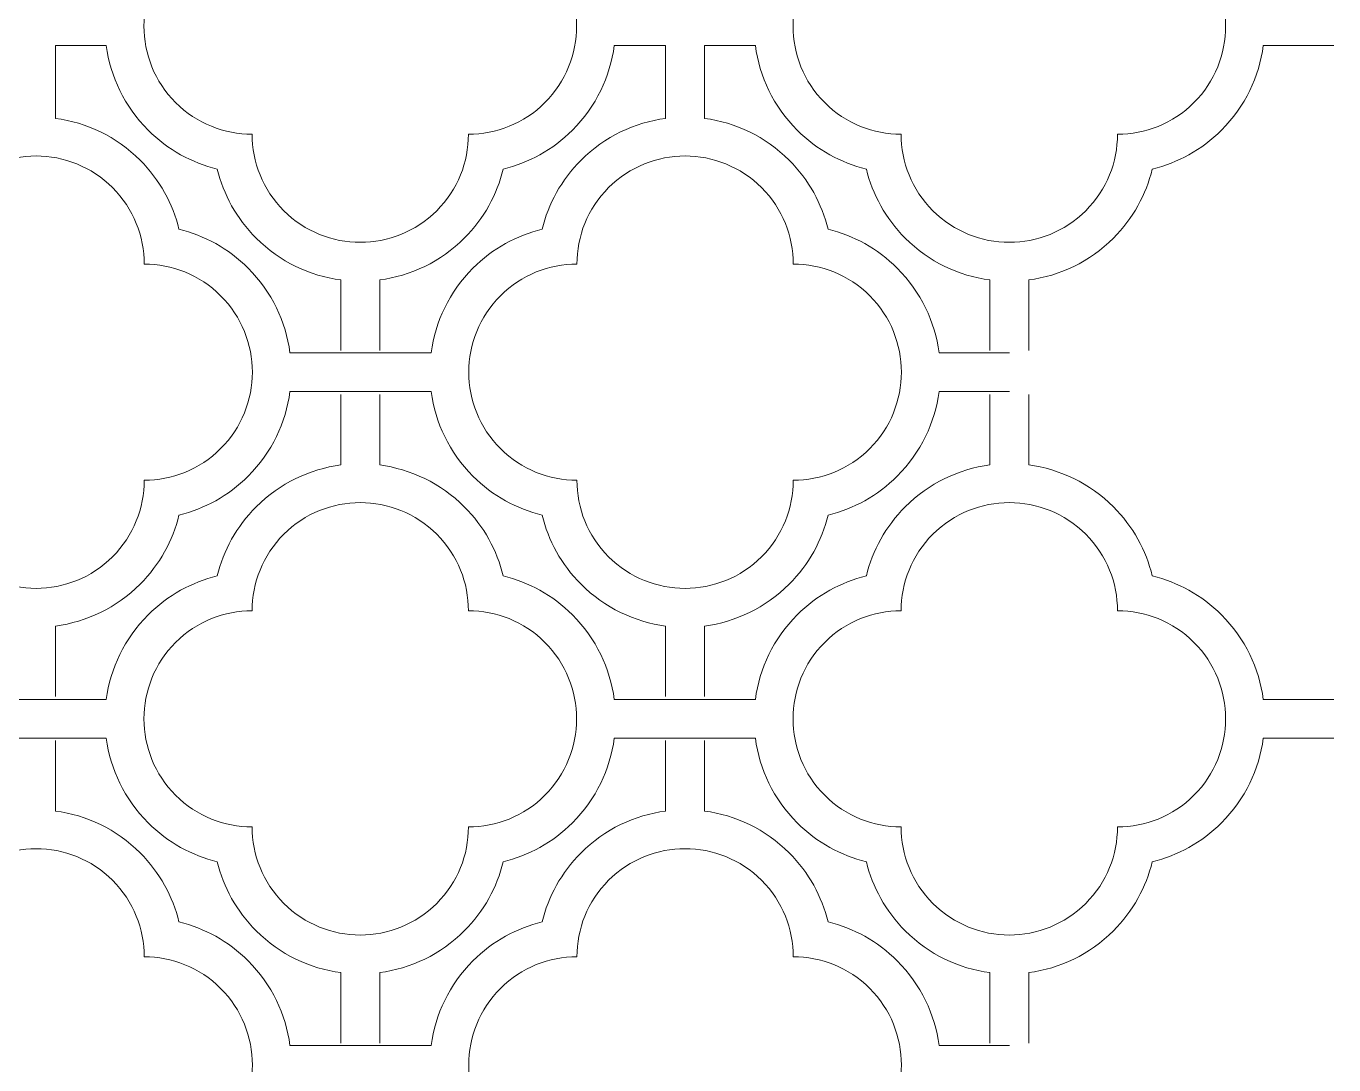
# Model space of a CAD drawing. Header units: centimetres. Extents: x -110 to 108, y -111 to 113.
# Drawn here: x 47.8 to 108.3, y 0 to 48 of the extents above; entities that cross this region are included whole.
import ezdxf

# ---------------------------------------------------------------- set-up
doc = ezdxf.new("R2010")
doc.units = ezdxf.units.CM
doc.header["$MEASUREMENT"] = 0
doc.layers.add('layer 1', color=7, linetype='Continuous')

msp = doc.modelspace()

# ---------------------------------------------------------------- linework, layer by layer
at = {"layer": 'layer 1', "color": 177, "lineweight": 9}
for points, knots in [([(58.25112, 53.03386), (58.25167, 54.31283), (58.73974, 55.59163), (59.71533, 56.56722), (59.71533, 56.56722), (61.66763, 58.51952), (64.83411, 58.51951), (66.7864, 56.56722), (66.7864, 56.56722), (67.76198, 55.59163), (68.25007, 54.31285), (68.25062, 53.03386), (68.25062, 53.03386), (69.52959, 53.03332), (70.80839, 52.54524), (71.78397, 51.56966), (71.78397, 51.56966), (73.73626, 49.61736), (73.73626, 46.45088), (71.78397, 44.49859), (71.78397, 44.49859), (70.80845, 43.52307), (69.52976, 43.035), (68.25087, 43.03439), (68.25087, 43.03439), (68.25033, 41.75535), (67.76222, 40.47648), (66.78658, 39.50084), (66.78658, 39.50084), (64.83419, 37.54845), (61.66755, 37.54847), (59.71516, 39.50085), (59.71516, 39.50085), (58.73953, 40.47648), (58.25142, 41.75533), (58.25088, 43.03437), (58.25088, 43.03437), (56.97199, 43.03498), (55.69329, 43.52307), (54.71777, 44.49859), (54.71777, 44.49859), (52.76547, 46.45088), (52.76547, 49.61736), (54.71777, 51.56966), (54.71777, 51.56966), (55.69335, 52.54524), (56.97214, 53.03332), (58.25112, 53.03386)], [0, 0, 0, 0, 0.07692308, 0.07692308, 0.07692308, 0.07692308, 0.15384615, 0.15384615, 0.15384615, 0.15384615, 0.23076923, 0.23076923, 0.23076923, 0.23076923, 0.30769231, 0.30769231, 0.30769231, 0.30769231, 0.38461538, 0.38461538, 0.38461538, 0.38461538, 0.46153846, 0.46153846, 0.46153846, 0.46153846, 0.53846154, 0.53846154, 0.53846154, 0.53846154, 0.61538462, 0.61538462, 0.61538462, 0.61538462, 0.69230769, 0.69230769, 0.69230769, 0.69230769, 0.76923077, 0.76923077, 0.76923077, 0.76923077, 0.84615385, 0.84615385, 0.84615385, 0.84615385, 1, 1, 1, 1]), ([(98.25062, 43.03414), (98.25007, 41.75517), (97.762, 40.47637), (96.78641, 39.50078), (96.78641, 39.50078), (94.83411, 37.54848), (91.66763, 37.54849), (89.71534, 39.50078), (89.71534, 39.50078), (88.73976, 40.47637), (88.25167, 41.75515), (88.25112, 43.03414), (88.25112, 43.03414), (86.97215, 43.03468), (85.69335, 43.52276), (84.71777, 44.49834), (84.71777, 44.49834), (82.76548, 46.45064), (82.76548, 49.61712), (84.71777, 51.56941), (84.71777, 51.56941), (85.69329, 52.54493), (86.97198, 53.033), (88.25087, 53.03361), (88.25087, 53.03361), (88.25141, 54.31265), (88.73952, 55.59152), (89.71516, 56.56716), (89.71516, 56.56716), (91.66755, 58.51955), (94.83419, 58.51953), (96.78658, 56.56715), (96.78658, 56.56715), (97.76221, 55.59152), (98.25032, 54.31267), (98.25086, 53.03363), (98.25086, 53.03363), (99.52975, 53.03302), (100.80845, 52.54493), (101.78397, 51.56941), (101.78397, 51.56941), (103.73627, 49.61712), (103.73627, 46.45064), (101.78397, 44.49834), (101.78397, 44.49834), (100.80839, 43.52276), (99.5296, 43.03468), (98.25062, 43.03414)], [0, 0, 0, 0, 0.07692308, 0.07692308, 0.07692308, 0.07692308, 0.15384615, 0.15384615, 0.15384615, 0.15384615, 0.23076923, 0.23076923, 0.23076923, 0.23076923, 0.30769231, 0.30769231, 0.30769231, 0.30769231, 0.38461538, 0.38461538, 0.38461538, 0.38461538, 0.46153846, 0.46153846, 0.46153846, 0.46153846, 0.53846154, 0.53846154, 0.53846154, 0.53846154, 0.61538462, 0.61538462, 0.61538462, 0.61538462, 0.69230769, 0.69230769, 0.69230769, 0.69230769, 0.76923077, 0.76923077, 0.76923077, 0.76923077, 0.84615385, 0.84615385, 0.84615385, 0.84615385, 1, 1, 1, 1]), ([(63.26487, 32.932), (63.26487, 32.932), (60.00302, 32.93195), (60.00302, 32.93195), (60.00302, 32.93195), (59.8133, 34.36158), (59.16928, 35.7424), (58.071, 36.84068), (58.071, 36.84068), (57.15594, 37.75574), (56.04472, 38.35543), (54.87257, 38.63979), (54.87257, 38.63979), (54.58822, 39.81196), (53.9885, 40.92318), (53.07343, 41.83825), (53.07343, 41.83825), (51.9752, 42.93648), (50.59442, 43.58047), (49.16487, 43.77022), (49.16487, 43.77022), (49.16487, 43.77022), (49.16485, 47.13403), (49.16485, 47.13403), (49.16485, 47.13403), (49.16485, 47.13403), (51.51276, 47.13405), (51.51276, 47.13405), (51.51276, 47.13405), (51.70252, 45.70451), (52.34652, 44.32378), (53.44474, 43.22556), (53.44474, 43.22556), (54.35981, 42.31049), (55.47103, 41.71076), (56.64321, 41.4264), (56.64321, 41.4264), (56.92756, 40.25426), (57.52725, 39.14305), (58.44231, 38.22799), (58.44231, 38.22799), (59.54054, 37.12976), (60.9213, 36.48575), (62.35088, 36.296), (62.35088, 36.296), (62.35088, 36.296), (62.35087, 33.85535), (62.35087, 33.85535), (62.35087, 33.85535), (62.35087, 33.85535), (62.35087, 33.85534), (62.35087, 33.85534), (62.35087, 33.85534), (62.35087, 33.85534), (62.35087, 33.034), (62.35087, 33.034)], [0, 0, 0, 0, 0.06666667, 0.06666667, 0.06666667, 0.06666667, 0.13333333, 0.13333333, 0.13333333, 0.13333333, 0.2, 0.2, 0.2, 0.2, 0.26666667, 0.26666667, 0.26666667, 0.26666667, 0.33333333, 0.33333333, 0.33333333, 0.33333333, 0.4, 0.4, 0.4, 0.4, 0.46666667, 0.46666667, 0.46666667, 0.46666667, 0.53333333, 0.53333333, 0.53333333, 0.53333333, 0.6, 0.6, 0.6, 0.6, 0.66666667, 0.66666667, 0.66666667, 0.66666667, 0.73333333, 0.73333333, 0.73333333, 0.73333333, 0.8, 0.8, 0.8, 0.8, 0.86666667, 0.86666667, 0.86666667, 0.86666667, 1, 1, 1, 1]), ([(64.15087, 33.034), (64.15087, 33.034), (64.15086, 33.81736), (64.15086, 33.81736), (64.15086, 33.81736), (64.15086, 33.81736), (64.15086, 33.82377), (64.15086, 33.82377), (64.15086, 33.82377), (64.15086, 33.82377), (64.15082, 36.29599), (64.15082, 36.29599), (64.15082, 36.29599), (65.58041, 36.48573), (66.96118, 37.12974), (68.05943, 38.22799), (68.05943, 38.22799), (68.97448, 39.14304), (69.57421, 40.25426), (69.85857, 41.42641), (69.85857, 41.42641), (71.03073, 41.71076), (72.14195, 42.31051), (73.057, 43.22556), (73.057, 43.22556), (74.1552, 44.32376), (74.79925, 45.70447), (74.98902, 47.134), (74.98902, 47.134), (74.98902, 47.134), (77.36487, 47.134), (77.36487, 47.134), (77.36487, 47.134), (77.36487, 47.134), (77.36487, 47.134), (77.36487, 47.134), (77.36487, 47.134), (77.36487, 47.134), (77.36488, 46.24738), (77.36488, 46.24738), (77.36488, 46.24738), (77.36488, 46.24738), (77.36492, 43.77001), (77.36492, 43.77001), (77.36492, 43.77001), (75.93533, 43.58027), (74.55456, 42.93626), (73.45631, 41.83801), (73.45631, 41.83801), (72.54126, 40.92296), (71.94153, 39.81174), (71.65717, 38.63959), (71.65717, 38.63959), (70.48501, 38.35524), (69.37379, 37.75549), (68.45874, 36.84044), (68.45874, 36.84044), (67.36054, 35.74224), (66.71649, 34.36153), (66.52672, 32.932), (66.52672, 32.932), (66.52672, 32.932), (63.27487, 32.932), (63.27487, 32.932), (63.27487, 32.932), (63.27487, 32.932), (63.26487, 32.932), (63.26487, 32.932)], [0, 0, 0, 0, 0.05555556, 0.05555556, 0.05555556, 0.05555556, 0.11111111, 0.11111111, 0.11111111, 0.11111111, 0.16666667, 0.16666667, 0.16666667, 0.16666667, 0.22222222, 0.22222222, 0.22222222, 0.22222222, 0.27777778, 0.27777778, 0.27777778, 0.27777778, 0.33333333, 0.33333333, 0.33333333, 0.33333333, 0.38888889, 0.38888889, 0.38888889, 0.38888889, 0.44444444, 0.44444444, 0.44444444, 0.44444444, 0.5, 0.5, 0.5, 0.5, 0.55555556, 0.55555556, 0.55555556, 0.55555556, 0.61111111, 0.61111111, 0.61111111, 0.61111111, 0.66666667, 0.66666667, 0.66666667, 0.66666667, 0.72222222, 0.72222222, 0.72222222, 0.72222222, 0.77777778, 0.77777778, 0.77777778, 0.77777778, 0.83333333, 0.83333333, 0.83333333, 0.83333333, 0.88888889, 0.88888889, 0.88888889, 0.88888889, 1, 1, 1, 1]), ([(93.26487, 32.932), (93.26487, 32.932), (90.00298, 32.93195), (90.00298, 32.93195), (90.00298, 32.93195), (89.81322, 34.36149), (89.16922, 35.74222), (88.071, 36.84044), (88.071, 36.84044), (87.15593, 37.75551), (86.04471, 38.35524), (84.87253, 38.6396), (84.87253, 38.6396), (84.58818, 39.81174), (83.98849, 40.92295), (83.07343, 41.83801), (83.07343, 41.83801), (81.9752, 42.93624), (80.59444, 43.58025), (79.16486, 43.77), (79.16486, 43.77), (79.16486, 43.77), (79.16487, 46.22936), (79.16487, 46.22936), (79.16487, 46.22936), (79.16487, 46.22936), (79.16487, 47.13402), (79.16487, 47.13402), (79.16487, 47.13402), (79.16487, 47.13402), (81.51272, 47.13405), (81.51272, 47.13405), (81.51272, 47.13405), (81.70244, 45.70442), (82.34646, 44.3236), (83.44474, 43.22532), (83.44474, 43.22532), (84.3598, 42.31026), (85.47102, 41.71057), (86.64317, 41.42621), (86.64317, 41.42621), (86.92752, 40.25404), (87.52724, 39.14282), (88.44231, 38.22775), (88.44231, 38.22775), (89.54054, 37.12952), (90.92132, 36.48553), (92.35087, 36.29578), (92.35087, 36.29578), (92.35087, 36.29578), (92.35087, 33.86203), (92.35087, 33.86203), (92.35087, 33.86203), (92.35087, 33.86203), (92.35087, 33.85535), (92.35087, 33.85535), (92.35087, 33.85535), (92.35087, 33.85535), (92.35087, 33.034), (92.35087, 33.034)], [0, 0, 0, 0, 0.0625, 0.0625, 0.0625, 0.0625, 0.125, 0.125, 0.125, 0.125, 0.1875, 0.1875, 0.1875, 0.1875, 0.25, 0.25, 0.25, 0.25, 0.3125, 0.3125, 0.3125, 0.3125, 0.375, 0.375, 0.375, 0.375, 0.4375, 0.4375, 0.4375, 0.4375, 0.5, 0.5, 0.5, 0.5, 0.5625, 0.5625, 0.5625, 0.5625, 0.625, 0.625, 0.625, 0.625, 0.6875, 0.6875, 0.6875, 0.6875, 0.75, 0.75, 0.75, 0.75, 0.8125, 0.8125, 0.8125, 0.8125, 0.875, 0.875, 0.875, 0.875, 1, 1, 1, 1]), ([(108.25087, 47.134), (108.25087, 47.134), (104.989, 47.13401), (104.989, 47.13401), (104.989, 47.13401), (104.79927, 45.70439), (104.15526, 44.32357), (103.057, 43.22531), (103.057, 43.22531), (102.14193, 42.31025), (101.03071, 41.71055), (99.85855, 41.4262), (99.85855, 41.4262), (99.5742, 40.25404), (98.97448, 39.1428), (98.05943, 38.22775), (98.05943, 38.22775), (96.9612, 37.12951), (95.58045, 36.48549), (94.15087, 36.29575), (94.15087, 36.29575), (94.15087, 36.29575), (94.15087, 33.034), (94.15087, 33.034)], [0, 0, 0, 0, 0.14285714, 0.14285714, 0.14285714, 0.14285714, 0.28571429, 0.28571429, 0.28571429, 0.28571429, 0.42857143, 0.42857143, 0.42857143, 0.42857143, 0.57142857, 0.57142857, 0.57142857, 0.57142857, 0.71428571, 0.71428571, 0.71428571, 0.71428571, 1, 1, 1, 1]), ([(43.26512, 37.03186), (43.26567, 38.31083), (43.75374, 39.58963), (44.72933, 40.56522), (44.72933, 40.56522), (46.68163, 42.51752), (49.84811, 42.51751), (51.8004, 40.56522), (51.8004, 40.56522), (52.77598, 39.58963), (53.26407, 38.31085), (53.26462, 37.03186), (53.26462, 37.03186), (54.54359, 37.03132), (55.82239, 36.54324), (56.79797, 35.56766), (56.79797, 35.56766), (58.75026, 33.61536), (58.75026, 30.44888), (56.79797, 28.49659), (56.79797, 28.49659), (55.82245, 27.52107), (54.54376, 27.033), (53.26487, 27.03239), (53.26487, 27.03239), (53.26433, 25.75335), (52.77622, 24.47448), (51.80058, 23.49884), (51.80058, 23.49884), (49.84819, 21.54645), (46.68155, 21.54647), (44.72916, 23.49885), (44.72916, 23.49885), (43.75353, 24.47448), (43.26542, 25.75333), (43.26488, 27.03237), (43.26488, 27.03237), (41.98599, 27.03298), (40.70729, 27.52107), (39.73177, 28.49659), (39.73177, 28.49659), (37.77947, 30.44888), (37.77947, 33.61536), (39.73177, 35.56766), (39.73177, 35.56766), (40.70735, 36.54324), (41.98614, 37.03132), (43.26512, 37.03186)], [0, 0, 0, 0, 0.07692308, 0.07692308, 0.07692308, 0.07692308, 0.15384615, 0.15384615, 0.15384615, 0.15384615, 0.23076923, 0.23076923, 0.23076923, 0.23076923, 0.30769231, 0.30769231, 0.30769231, 0.30769231, 0.38461538, 0.38461538, 0.38461538, 0.38461538, 0.46153846, 0.46153846, 0.46153846, 0.46153846, 0.53846154, 0.53846154, 0.53846154, 0.53846154, 0.61538462, 0.61538462, 0.61538462, 0.61538462, 0.69230769, 0.69230769, 0.69230769, 0.69230769, 0.76923077, 0.76923077, 0.76923077, 0.76923077, 0.84615385, 0.84615385, 0.84615385, 0.84615385, 1, 1, 1, 1]), ([(83.26462, 27.03214), (83.26407, 25.75317), (82.776, 24.47437), (81.80041, 23.49878), (81.80041, 23.49878), (79.84811, 21.54648), (76.68163, 21.54649), (74.72934, 23.49878), (74.72934, 23.49878), (73.75376, 24.47437), (73.26567, 25.75315), (73.26512, 27.03214), (73.26512, 27.03214), (71.98615, 27.03268), (70.70735, 27.52076), (69.73177, 28.49634), (69.73177, 28.49634), (67.77948, 30.44864), (67.77948, 33.61512), (69.73177, 35.56741), (69.73177, 35.56741), (70.70729, 36.54293), (71.98598, 37.031), (73.26487, 37.03161), (73.26487, 37.03161), (73.26541, 38.31065), (73.75352, 39.58952), (74.72916, 40.56516), (74.72916, 40.56516), (76.68155, 42.51755), (79.84819, 42.51753), (81.80058, 40.56515), (81.80058, 40.56515), (82.77621, 39.58952), (83.26432, 38.31067), (83.26486, 37.03163), (83.26486, 37.03163), (84.54375, 37.03102), (85.82245, 36.54293), (86.79797, 35.56741), (86.79797, 35.56741), (88.75027, 33.61512), (88.75027, 30.44864), (86.79797, 28.49634), (86.79797, 28.49634), (85.82239, 27.52076), (84.5436, 27.03268), (83.26462, 27.03214)], [0, 0, 0, 0, 0.07692308, 0.07692308, 0.07692308, 0.07692308, 0.15384615, 0.15384615, 0.15384615, 0.15384615, 0.23076923, 0.23076923, 0.23076923, 0.23076923, 0.30769231, 0.30769231, 0.30769231, 0.30769231, 0.38461538, 0.38461538, 0.38461538, 0.38461538, 0.46153846, 0.46153846, 0.46153846, 0.46153846, 0.53846154, 0.53846154, 0.53846154, 0.53846154, 0.61538462, 0.61538462, 0.61538462, 0.61538462, 0.69230769, 0.69230769, 0.69230769, 0.69230769, 0.76923077, 0.76923077, 0.76923077, 0.76923077, 0.84615385, 0.84615385, 0.84615385, 0.84615385, 1, 1, 1, 1]), ([(48.25087, 16.902), (48.25087, 16.902), (44.98902, 16.90195), (44.98902, 16.90195), (44.98902, 16.90195), (44.7993, 18.33158), (44.15528, 19.7124), (43.057, 20.81068), (43.057, 20.81068), (42.14194, 21.72574), (41.03072, 22.32543), (39.85857, 22.60979), (39.85857, 22.60979), (39.57422, 23.78196), (38.9745, 24.89318), (38.05943, 25.80825), (38.05943, 25.80825), (36.9612, 26.90648), (35.58042, 27.55047), (34.15087, 27.74022), (34.15087, 27.74022), (34.15087, 27.74022), (34.15087, 30.25538), (34.15087, 30.25538), (34.15087, 30.25538), (34.15087, 30.25538), (34.15087, 31.002), (34.15087, 31.002)], [0, 0, 0, 0, 0.125, 0.125, 0.125, 0.125, 0.25, 0.25, 0.25, 0.25, 0.375, 0.375, 0.375, 0.375, 0.5, 0.5, 0.5, 0.5, 0.625, 0.625, 0.625, 0.625, 0.75, 0.75, 0.75, 0.75, 1, 1, 1, 1]), ([(62.35087, 31.002), (62.35087, 31.002), (62.35087, 30.99201), (62.35087, 30.99201), (62.35087, 30.99201), (62.35087, 30.99201), (62.35088, 30.21736), (62.35088, 30.21736), (62.35088, 30.21736), (62.35088, 30.21736), (62.35092, 27.74001), (62.35092, 27.74001), (62.35092, 27.74001), (60.92133, 27.55027), (59.54056, 26.90626), (58.44231, 25.80801), (58.44231, 25.80801), (57.52726, 24.89296), (56.92753, 23.78174), (56.64317, 22.60959), (56.64317, 22.60959), (55.47101, 22.32524), (54.35979, 21.72549), (53.44474, 20.81044), (53.44474, 20.81044), (52.34654, 19.71224), (51.70249, 18.33153), (51.51272, 16.902), (51.51272, 16.902), (51.51272, 16.902), (48.26087, 16.902), (48.26087, 16.902), (48.26087, 16.902), (48.26087, 16.902), (48.25087, 16.902), (48.25087, 16.902)], [0, 0, 0, 0, 0.1, 0.1, 0.1, 0.1, 0.2, 0.2, 0.2, 0.2, 0.3, 0.3, 0.3, 0.3, 0.4, 0.4, 0.4, 0.4, 0.5, 0.5, 0.5, 0.5, 0.6, 0.6, 0.6, 0.6, 0.7, 0.7, 0.7, 0.7, 0.8, 0.8, 0.8, 0.8, 1, 1, 1, 1]), ([(49.16487, 17.032), (49.16487, 17.032), (49.16486, 17.81534), (49.16486, 17.81534), (49.16486, 17.81534), (49.16486, 17.81534), (49.16482, 20.29399), (49.16482, 20.29399), (49.16482, 20.29399), (50.59441, 20.48373), (51.97518, 21.12774), (53.07343, 22.22599), (53.07343, 22.22599), (53.98848, 23.14104), (54.58821, 24.25226), (54.87257, 25.42441), (54.87257, 25.42441), (56.04473, 25.70876), (57.15595, 26.30851), (58.071, 27.22356), (58.071, 27.22356), (59.1692, 28.32176), (59.81325, 29.70247), (60.00302, 31.132), (60.00302, 31.132), (60.00302, 31.132), (63.26487, 31.132), (63.26487, 31.132)], [0, 0, 0, 0, 0.125, 0.125, 0.125, 0.125, 0.25, 0.25, 0.25, 0.25, 0.375, 0.375, 0.375, 0.375, 0.5, 0.5, 0.5, 0.5, 0.625, 0.625, 0.625, 0.625, 0.75, 0.75, 0.75, 0.75, 1, 1, 1, 1]), ([(63.26487, 31.132), (63.26487, 31.132), (66.52672, 31.13205), (66.52672, 31.13205), (66.52672, 31.13205), (66.71644, 29.70242), (67.36046, 28.3216), (68.45874, 27.22332), (68.45874, 27.22332), (69.3738, 26.30826), (70.48502, 25.70857), (71.65717, 25.42421), (71.65717, 25.42421), (71.94152, 24.25204), (72.54124, 23.14082), (73.45631, 22.22575), (73.45631, 22.22575), (74.55454, 21.12752), (75.93532, 20.48353), (77.36487, 20.29378), (77.36487, 20.29378), (77.36487, 20.29378), (77.36487, 17.79736), (77.36487, 17.79736), (77.36487, 17.79736), (77.36487, 17.79736), (77.36487, 17.032), (77.36487, 17.032)], [0, 0, 0, 0, 0.125, 0.125, 0.125, 0.125, 0.25, 0.25, 0.25, 0.25, 0.375, 0.375, 0.375, 0.375, 0.5, 0.5, 0.5, 0.5, 0.625, 0.625, 0.625, 0.625, 0.75, 0.75, 0.75, 0.75, 1, 1, 1, 1]), ([(78.25087, 16.902), (78.25087, 16.902), (74.98898, 16.90195), (74.98898, 16.90195), (74.98898, 16.90195), (74.79922, 18.33149), (74.15522, 19.71222), (73.057, 20.81044), (73.057, 20.81044), (72.14193, 21.72551), (71.03071, 22.32524), (69.85853, 22.6096), (69.85853, 22.6096), (69.57418, 23.78174), (68.97449, 24.89295), (68.05943, 25.80801), (68.05943, 25.80801), (66.9612, 26.90624), (65.58044, 27.55025), (64.15086, 27.74), (64.15086, 27.74), (64.15086, 27.74), (64.15087, 30.25538), (64.15087, 30.25538), (64.15087, 30.25538), (64.15087, 30.25538), (64.15087, 31.002), (64.15087, 31.002)], [0, 0, 0, 0, 0.125, 0.125, 0.125, 0.125, 0.25, 0.25, 0.25, 0.25, 0.375, 0.375, 0.375, 0.375, 0.5, 0.5, 0.5, 0.5, 0.625, 0.625, 0.625, 0.625, 0.75, 0.75, 0.75, 0.75, 1, 1, 1, 1]), ([(78.25087, 16.902), (78.25087, 16.902), (81.51274, 16.90199), (81.51274, 16.90199), (81.51274, 16.90199), (81.70247, 18.33161), (82.34648, 19.71243), (83.44474, 20.81069), (83.44474, 20.81069), (84.35981, 21.72575), (85.47103, 22.32545), (86.64319, 22.6098), (86.64319, 22.6098), (86.92754, 23.78196), (87.52726, 24.8932), (88.44231, 25.80825), (88.44231, 25.80825), (89.54054, 26.90649), (90.92129, 27.55051), (92.35087, 27.74025), (92.35087, 27.74025), (92.35087, 27.74025), (92.35087, 30.20865), (92.35087, 30.20865), (92.35087, 30.20865), (92.35087, 30.20865), (92.35087, 31.002), (92.35087, 31.002)], [0, 0, 0, 0, 0.125, 0.125, 0.125, 0.125, 0.25, 0.25, 0.25, 0.25, 0.375, 0.375, 0.375, 0.375, 0.5, 0.5, 0.5, 0.5, 0.625, 0.625, 0.625, 0.625, 0.75, 0.75, 0.75, 0.75, 1, 1, 1, 1]), ([(93.26487, 31.132), (93.26487, 31.132), (90.003, 31.13201), (90.003, 31.13201), (90.003, 31.13201), (89.81327, 29.70239), (89.16926, 28.32157), (88.071, 27.22331), (88.071, 27.22331), (87.15593, 26.30825), (86.04471, 25.70855), (84.87255, 25.4242), (84.87255, 25.4242), (84.5882, 24.25204), (83.98848, 23.1408), (83.07343, 22.22575), (83.07343, 22.22575), (81.9752, 21.12751), (80.59445, 20.48349), (79.16487, 20.29375), (79.16487, 20.29375), (79.16487, 20.29375), (79.16487, 17.80664), (79.16487, 17.80664), (79.16487, 17.80664), (79.16487, 17.80664), (79.16487, 17.032), (79.16487, 17.032)], [0, 0, 0, 0, 0.125, 0.125, 0.125, 0.125, 0.25, 0.25, 0.25, 0.25, 0.375, 0.375, 0.375, 0.375, 0.5, 0.5, 0.5, 0.5, 0.625, 0.625, 0.625, 0.625, 0.75, 0.75, 0.75, 0.75, 1, 1, 1, 1]), ([(108.25087, 16.902), (108.25087, 16.902), (104.98902, 16.90195), (104.98902, 16.90195), (104.98902, 16.90195), (104.7993, 18.33158), (104.15528, 19.7124), (103.057, 20.81068), (103.057, 20.81068), (102.14194, 21.72574), (101.03072, 22.32543), (99.85857, 22.60979), (99.85857, 22.60979), (99.57422, 23.78196), (98.9745, 24.89318), (98.05943, 25.80825), (98.05943, 25.80825), (96.9612, 26.90648), (95.58042, 27.55047), (94.15087, 27.74022), (94.15087, 27.74022), (94.15087, 27.74022), (94.15087, 31.002), (94.15087, 31.002)], [0, 0, 0, 0, 0.14285714, 0.14285714, 0.14285714, 0.14285714, 0.28571429, 0.28571429, 0.28571429, 0.28571429, 0.42857143, 0.42857143, 0.42857143, 0.42857143, 0.57142857, 0.57142857, 0.57142857, 0.57142857, 0.71428571, 0.71428571, 0.71428571, 0.71428571, 1, 1, 1, 1]), ([(68.25062, 11.00214), (68.25007, 9.72317), (67.762, 8.44437), (66.78641, 7.46878), (66.78641, 7.46878), (64.83411, 5.51648), (61.66763, 5.51649), (59.71534, 7.46878), (59.71534, 7.46878), (58.73976, 8.44437), (58.25167, 9.72315), (58.25112, 11.00214), (58.25112, 11.00214), (56.97215, 11.00268), (55.69335, 11.49076), (54.71777, 12.46634), (54.71777, 12.46634), (52.76548, 14.41864), (52.76548, 17.58512), (54.71777, 19.53741), (54.71777, 19.53741), (55.69329, 20.51293), (56.97198, 21.001), (58.25087, 21.00161), (58.25087, 21.00161), (58.25141, 22.28065), (58.73952, 23.55952), (59.71516, 24.53516), (59.71516, 24.53516), (61.66755, 26.48755), (64.83419, 26.48753), (66.78658, 24.53515), (66.78658, 24.53515), (67.76221, 23.55952), (68.25032, 22.28067), (68.25086, 21.00163), (68.25086, 21.00163), (69.52975, 21.00102), (70.80845, 20.51293), (71.78397, 19.53741), (71.78397, 19.53741), (73.73627, 17.58512), (73.73627, 14.41864), (71.78397, 12.46634), (71.78397, 12.46634), (70.80839, 11.49076), (69.5296, 11.00268), (68.25062, 11.00214)], [0, 0, 0, 0, 0.07692308, 0.07692308, 0.07692308, 0.07692308, 0.15384615, 0.15384615, 0.15384615, 0.15384615, 0.23076923, 0.23076923, 0.23076923, 0.23076923, 0.30769231, 0.30769231, 0.30769231, 0.30769231, 0.38461538, 0.38461538, 0.38461538, 0.38461538, 0.46153846, 0.46153846, 0.46153846, 0.46153846, 0.53846154, 0.53846154, 0.53846154, 0.53846154, 0.61538462, 0.61538462, 0.61538462, 0.61538462, 0.69230769, 0.69230769, 0.69230769, 0.69230769, 0.76923077, 0.76923077, 0.76923077, 0.76923077, 0.84615385, 0.84615385, 0.84615385, 0.84615385, 1, 1, 1, 1]), ([(88.25112, 21.00186), (88.25167, 22.28083), (88.73974, 23.55963), (89.71533, 24.53522), (89.71533, 24.53522), (91.66763, 26.48752), (94.83411, 26.48751), (96.7864, 24.53522), (96.7864, 24.53522), (97.76198, 23.55963), (98.25007, 22.28085), (98.25062, 21.00186), (98.25062, 21.00186), (99.52959, 21.00132), (100.80839, 20.51324), (101.78397, 19.53766), (101.78397, 19.53766), (103.73626, 17.58536), (103.73626, 14.41888), (101.78397, 12.46659), (101.78397, 12.46659), (100.80845, 11.49107), (99.52976, 11.003), (98.25087, 11.00239), (98.25087, 11.00239), (98.25033, 9.72335), (97.76222, 8.44448), (96.78658, 7.46884), (96.78658, 7.46884), (94.83419, 5.51645), (91.66755, 5.51647), (89.71516, 7.46885), (89.71516, 7.46885), (88.73953, 8.44448), (88.25142, 9.72333), (88.25088, 11.00237), (88.25088, 11.00237), (86.97199, 11.00298), (85.69329, 11.49107), (84.71777, 12.46659), (84.71777, 12.46659), (82.76547, 14.41888), (82.76547, 17.58536), (84.71777, 19.53766), (84.71777, 19.53766), (85.69335, 20.51324), (86.97214, 21.00132), (88.25112, 21.00186)], [0, 0, 0, 0, 0.07692308, 0.07692308, 0.07692308, 0.07692308, 0.15384615, 0.15384615, 0.15384615, 0.15384615, 0.23076923, 0.23076923, 0.23076923, 0.23076923, 0.30769231, 0.30769231, 0.30769231, 0.30769231, 0.38461538, 0.38461538, 0.38461538, 0.38461538, 0.46153846, 0.46153846, 0.46153846, 0.46153846, 0.53846154, 0.53846154, 0.53846154, 0.53846154, 0.61538462, 0.61538462, 0.61538462, 0.61538462, 0.69230769, 0.69230769, 0.69230769, 0.69230769, 0.76923077, 0.76923077, 0.76923077, 0.76923077, 0.84615385, 0.84615385, 0.84615385, 0.84615385, 1, 1, 1, 1]), ([(34.15087, 1.002), (34.15087, 1.002), (34.15086, 1.78536), (34.15086, 1.78536), (34.15086, 1.78536), (34.15086, 1.78536), (34.15082, 4.26399), (34.15082, 4.26399), (34.15082, 4.26399), (35.58041, 4.45373), (36.96118, 5.09774), (38.05943, 6.19599), (38.05943, 6.19599), (38.97448, 7.11104), (39.57421, 8.22226), (39.85857, 9.39441), (39.85857, 9.39441), (41.03073, 9.67876), (42.14195, 10.27851), (43.057, 11.19356), (43.057, 11.19356), (44.1552, 12.29176), (44.79925, 13.67247), (44.98902, 15.102), (44.98902, 15.102), (44.98902, 15.102), (48.25087, 15.102), (48.25087, 15.102)], [0, 0, 0, 0, 0.125, 0.125, 0.125, 0.125, 0.25, 0.25, 0.25, 0.25, 0.375, 0.375, 0.375, 0.375, 0.5, 0.5, 0.5, 0.5, 0.625, 0.625, 0.625, 0.625, 0.75, 0.75, 0.75, 0.75, 1, 1, 1, 1]), ([(48.25087, 15.102), (48.25087, 15.102), (51.51272, 15.10205), (51.51272, 15.10205), (51.51272, 15.10205), (51.70244, 13.67242), (52.34646, 12.2916), (53.44474, 11.19332), (53.44474, 11.19332), (54.3598, 10.27826), (55.47102, 9.67857), (56.64317, 9.39421), (56.64317, 9.39421), (56.92752, 8.22204), (57.52724, 7.11082), (58.44231, 6.19575), (58.44231, 6.19575), (59.54054, 5.09752), (60.92132, 4.45353), (62.35087, 4.26378), (62.35087, 4.26378), (62.35087, 4.26378), (62.35087, 1.82335), (62.35087, 1.82335), (62.35087, 1.82335), (62.35087, 1.82335), (62.35087, 1.002), (62.35087, 1.002)], [0, 0, 0, 0, 0.125, 0.125, 0.125, 0.125, 0.25, 0.25, 0.25, 0.25, 0.375, 0.375, 0.375, 0.375, 0.5, 0.5, 0.5, 0.5, 0.625, 0.625, 0.625, 0.625, 0.75, 0.75, 0.75, 0.75, 1, 1, 1, 1]), ([(63.26487, 0.9), (63.26487, 0.9), (60.00298, 0.89995), (60.00298, 0.89995), (60.00298, 0.89995), (59.81322, 2.32949), (59.16922, 3.71022), (58.071, 4.80844), (58.071, 4.80844), (57.15593, 5.72351), (56.04471, 6.32324), (54.87253, 6.6076), (54.87253, 6.6076), (54.58818, 7.77974), (53.98849, 8.89095), (53.07343, 9.80601), (53.07343, 9.80601), (51.9752, 10.90424), (50.59444, 11.54825), (49.16486, 11.738), (49.16486, 11.738), (49.16486, 11.738), (49.16487, 14.19736), (49.16487, 14.19736), (49.16487, 14.19736), (49.16487, 14.19736), (49.16487, 15), (49.16487, 15)], [0, 0, 0, 0, 0.125, 0.125, 0.125, 0.125, 0.25, 0.25, 0.25, 0.25, 0.375, 0.375, 0.375, 0.375, 0.5, 0.5, 0.5, 0.5, 0.625, 0.625, 0.625, 0.625, 0.75, 0.75, 0.75, 0.75, 1, 1, 1, 1]), ([(63.26487, 0.9), (63.26487, 0.9), (66.52674, 0.89999), (66.52674, 0.89999), (66.52674, 0.89999), (66.71647, 2.32961), (67.36048, 3.71043), (68.45874, 4.80869), (68.45874, 4.80869), (69.37381, 5.72375), (70.48503, 6.32345), (71.65719, 6.6078), (71.65719, 6.6078), (71.94154, 7.77996), (72.54126, 8.8912), (73.45631, 9.80625), (73.45631, 9.80625), (74.55454, 10.90449), (75.93529, 11.54851), (77.36487, 11.73825), (77.36487, 11.73825), (77.36487, 11.73825), (77.36487, 14.20664), (77.36487, 14.20664), (77.36487, 14.20664), (77.36487, 14.20664), (77.36487, 15), (77.36487, 15)], [0, 0, 0, 0, 0.125, 0.125, 0.125, 0.125, 0.25, 0.25, 0.25, 0.25, 0.375, 0.375, 0.375, 0.375, 0.5, 0.5, 0.5, 0.5, 0.625, 0.625, 0.625, 0.625, 0.75, 0.75, 0.75, 0.75, 1, 1, 1, 1]), ([(78.25087, 15.102), (78.25087, 15.102), (74.989, 15.10201), (74.989, 15.10201), (74.989, 15.10201), (74.79927, 13.67239), (74.15526, 12.29157), (73.057, 11.19331), (73.057, 11.19331), (72.14193, 10.27825), (71.03071, 9.67855), (69.85855, 9.3942), (69.85855, 9.3942), (69.5742, 8.22204), (68.97448, 7.1108), (68.05943, 6.19575), (68.05943, 6.19575), (66.9612, 5.09751), (65.58045, 4.45349), (64.15087, 4.26375), (64.15087, 4.26375), (64.15087, 4.26375), (64.15087, 1.77662), (64.15087, 1.77662), (64.15087, 1.77662), (64.15087, 1.77662), (64.15087, 1.002), (64.15087, 1.002)], [0, 0, 0, 0, 0.125, 0.125, 0.125, 0.125, 0.25, 0.25, 0.25, 0.25, 0.375, 0.375, 0.375, 0.375, 0.5, 0.5, 0.5, 0.5, 0.625, 0.625, 0.625, 0.625, 0.75, 0.75, 0.75, 0.75, 1, 1, 1, 1]), ([(78.25087, 15.102), (78.25087, 15.102), (81.51276, 15.10205), (81.51276, 15.10205), (81.51276, 15.10205), (81.70252, 13.67251), (82.34652, 12.29178), (83.44474, 11.19356), (83.44474, 11.19356), (84.35981, 10.27849), (85.47103, 9.67876), (86.64321, 9.3944), (86.64321, 9.3944), (86.92756, 8.22226), (87.52725, 7.11105), (88.44231, 6.19599), (88.44231, 6.19599), (89.54054, 5.09776), (90.9213, 4.45375), (92.35088, 4.264), (92.35088, 4.264), (92.35088, 4.264), (92.35087, 1.82335), (92.35087, 1.82335), (92.35087, 1.82335), (92.35087, 1.82335), (92.35087, 1.82334), (92.35087, 1.82334), (92.35087, 1.82334), (92.35087, 1.82334), (92.35087, 1.002), (92.35087, 1.002)], [0, 0, 0, 0, 0.11111111, 0.11111111, 0.11111111, 0.11111111, 0.22222222, 0.22222222, 0.22222222, 0.22222222, 0.33333333, 0.33333333, 0.33333333, 0.33333333, 0.44444444, 0.44444444, 0.44444444, 0.44444444, 0.55555556, 0.55555556, 0.55555556, 0.55555556, 0.66666667, 0.66666667, 0.66666667, 0.66666667, 0.77777778, 0.77777778, 0.77777778, 0.77777778, 1, 1, 1, 1]), ([(93.26487, 0.9), (93.26487, 0.9), (90.00302, 0.89995), (90.00302, 0.89995), (90.00302, 0.89995), (89.8133, 2.32958), (89.16928, 3.7104), (88.071, 4.80868), (88.071, 4.80868), (87.15594, 5.72374), (86.04472, 6.32343), (84.87257, 6.60779), (84.87257, 6.60779), (84.58822, 7.77996), (83.9885, 8.89118), (83.07343, 9.80625), (83.07343, 9.80625), (81.9752, 10.90448), (80.59442, 11.54847), (79.16487, 11.73822), (79.16487, 11.73822), (79.16487, 11.73822), (79.16487, 14.19736), (79.16487, 14.19736), (79.16487, 14.19736), (79.16487, 14.19736), (79.16487, 15), (79.16487, 15)], [0, 0, 0, 0, 0.125, 0.125, 0.125, 0.125, 0.25, 0.25, 0.25, 0.25, 0.375, 0.375, 0.375, 0.375, 0.5, 0.5, 0.5, 0.5, 0.625, 0.625, 0.625, 0.625, 0.75, 0.75, 0.75, 0.75, 1, 1, 1, 1]), ([(94.15087, 1.002), (94.15087, 1.002), (94.15082, 4.26399), (94.15082, 4.26399), (94.15082, 4.26399), (95.58041, 4.45373), (96.96118, 5.09774), (98.05943, 6.19599), (98.05943, 6.19599), (98.97448, 7.11104), (99.57421, 8.22226), (99.85857, 9.39441), (99.85857, 9.39441), (101.03073, 9.67876), (102.14195, 10.27851), (103.057, 11.19356), (103.057, 11.19356), (104.1552, 12.29176), (104.79925, 13.67247), (104.98902, 15.102), (104.98902, 15.102), (104.98902, 15.102), (108.25087, 15.102), (108.25087, 15.102)], [0, 0, 0, 0, 0.14285714, 0.14285714, 0.14285714, 0.14285714, 0.28571429, 0.28571429, 0.28571429, 0.28571429, 0.42857143, 0.42857143, 0.42857143, 0.42857143, 0.57142857, 0.57142857, 0.57142857, 0.57142857, 0.71428571, 0.71428571, 0.71428571, 0.71428571, 1, 1, 1, 1]), ([(53.26462, -4.99986), (53.26407, -6.27883), (52.776, -7.55763), (51.80041, -8.53322), (51.80041, -8.53322), (49.84811, -10.48552), (46.68163, -10.48551), (44.72934, -8.53322), (44.72934, -8.53322), (43.75376, -7.55763), (43.26567, -6.27885), (43.26512, -4.99986), (43.26512, -4.99986), (41.98615, -4.99932), (40.70735, -4.51124), (39.73177, -3.53566), (39.73177, -3.53566), (37.77948, -1.58336), (37.77948, 1.58312), (39.73177, 3.53541), (39.73177, 3.53541), (40.70729, 4.51093), (41.98598, 4.999), (43.26487, 4.99961), (43.26487, 4.99961), (43.26541, 6.27865), (43.75352, 7.55752), (44.72916, 8.53316), (44.72916, 8.53316), (46.68155, 10.48555), (49.84819, 10.48553), (51.80058, 8.53315), (51.80058, 8.53315), (52.77621, 7.55752), (53.26432, 6.27867), (53.26486, 4.99963), (53.26486, 4.99963), (54.54375, 4.99902), (55.82245, 4.51093), (56.79797, 3.53541), (56.79797, 3.53541), (58.75027, 1.58312), (58.75027, -1.58336), (56.79797, -3.53566), (56.79797, -3.53566), (55.82239, -4.51124), (54.5436, -4.99932), (53.26462, -4.99986)], [0, 0, 0, 0, 0.07692308, 0.07692308, 0.07692308, 0.07692308, 0.15384615, 0.15384615, 0.15384615, 0.15384615, 0.23076923, 0.23076923, 0.23076923, 0.23076923, 0.30769231, 0.30769231, 0.30769231, 0.30769231, 0.38461538, 0.38461538, 0.38461538, 0.38461538, 0.46153846, 0.46153846, 0.46153846, 0.46153846, 0.53846154, 0.53846154, 0.53846154, 0.53846154, 0.61538462, 0.61538462, 0.61538462, 0.61538462, 0.69230769, 0.69230769, 0.69230769, 0.69230769, 0.76923077, 0.76923077, 0.76923077, 0.76923077, 0.84615385, 0.84615385, 0.84615385, 0.84615385, 1, 1, 1, 1]), ([(73.26512, 4.99986), (73.26567, 6.27883), (73.75374, 7.55763), (74.72933, 8.53322), (74.72933, 8.53322), (76.68163, 10.48552), (79.84811, 10.48551), (81.8004, 8.53322), (81.8004, 8.53322), (82.77598, 7.55763), (83.26407, 6.27885), (83.26462, 4.99986), (83.26462, 4.99986), (84.54359, 4.99932), (85.82239, 4.51124), (86.79797, 3.53566), (86.79797, 3.53566), (88.75026, 1.58336), (88.75026, -1.58312), (86.79797, -3.53541), (86.79797, -3.53541), (85.82245, -4.51093), (84.54376, -4.999), (83.26487, -4.99961), (83.26487, -4.99961), (83.26433, -6.27865), (82.77622, -7.55752), (81.80058, -8.53316), (81.80058, -8.53316), (79.84819, -10.48555), (76.68155, -10.48553), (74.72916, -8.53315), (74.72916, -8.53315), (73.75353, -7.55752), (73.26542, -6.27867), (73.26488, -4.99963), (73.26488, -4.99963), (71.98599, -4.99902), (70.70729, -4.51093), (69.73177, -3.53541), (69.73177, -3.53541), (67.77947, -1.58312), (67.77947, 1.58336), (69.73177, 3.53566), (69.73177, 3.53566), (70.70735, 4.51124), (71.98614, 4.99932), (73.26512, 4.99986)], [0, 0, 0, 0, 0.07692308, 0.07692308, 0.07692308, 0.07692308, 0.15384615, 0.15384615, 0.15384615, 0.15384615, 0.23076923, 0.23076923, 0.23076923, 0.23076923, 0.30769231, 0.30769231, 0.30769231, 0.30769231, 0.38461538, 0.38461538, 0.38461538, 0.38461538, 0.46153846, 0.46153846, 0.46153846, 0.46153846, 0.53846154, 0.53846154, 0.53846154, 0.53846154, 0.61538462, 0.61538462, 0.61538462, 0.61538462, 0.69230769, 0.69230769, 0.69230769, 0.69230769, 0.76923077, 0.76923077, 0.76923077, 0.76923077, 0.84615385, 0.84615385, 0.84615385, 0.84615385, 1, 1, 1, 1])]:
    msp.add_open_spline(points, degree=3, knots=knots, dxfattribs=at)

doc.saveas('drawing.dxf')
